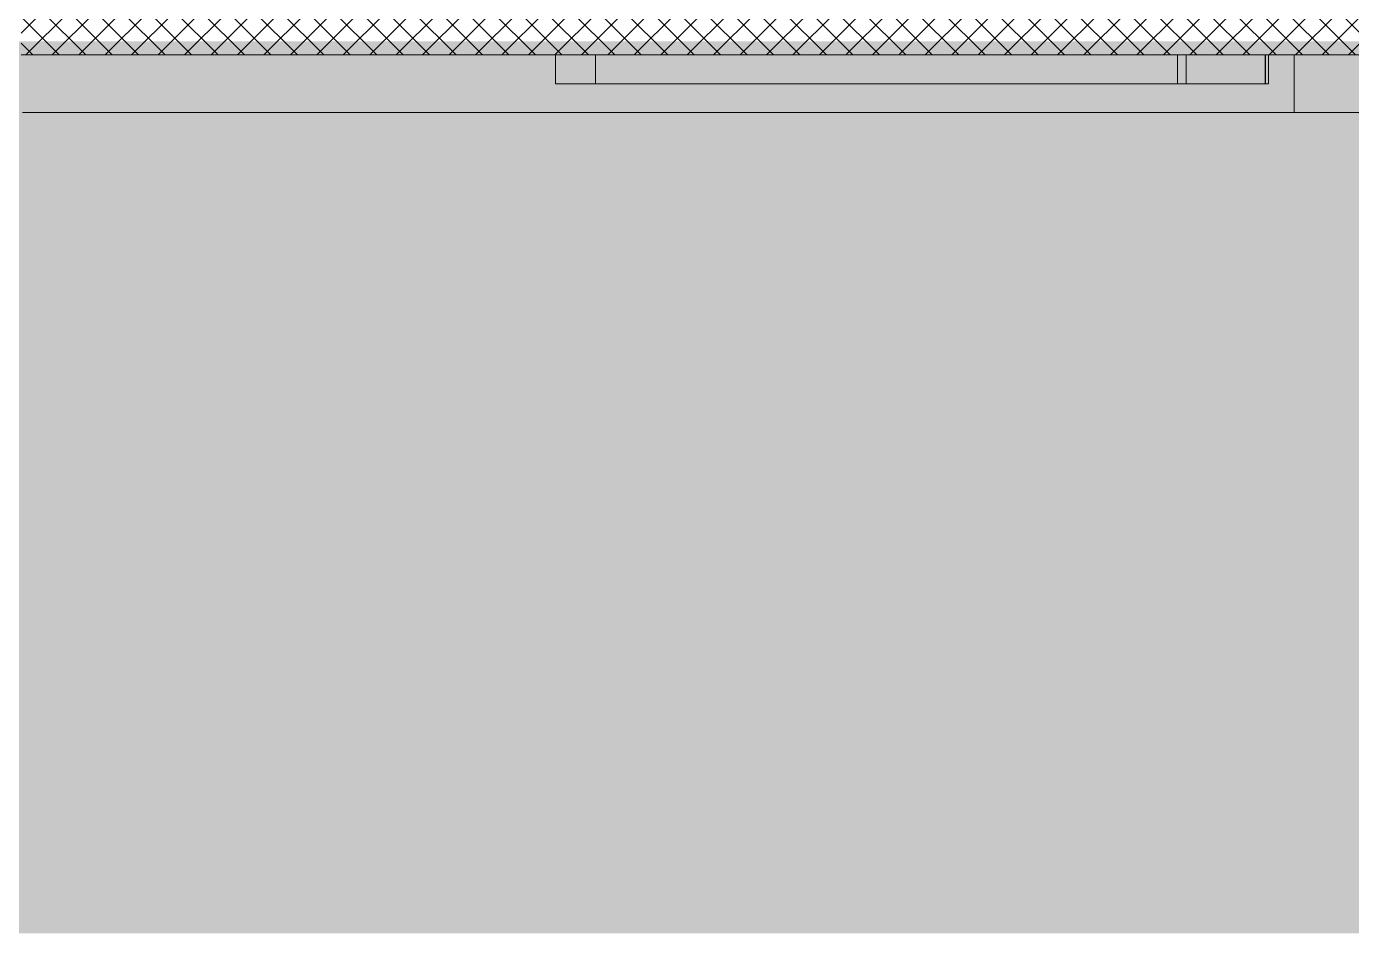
# Model space of a CAD drawing. Header units: millimetres. Extents: x 365175 to 2667127, y -330297 to -162108.
# Drawn here: x 1980840 to 1985444, y -330297 to -327146 of the extents above; entities that cross this region are included whole.
import ezdxf

# ---------------------------------------------------------------- set-up
doc = ezdxf.new("R2010")
doc.units = ezdxf.units.MM
doc.header["$MEASUREMENT"] = 0
doc.layers.add('Sols_ Dalles', color=7, linetype='Continuous')

# ---------------------------------------------------------------- blocks, each defined once
blk = doc.blocks.new('Élément de coupe_809_2', base_point=(2255931.7, -327094.4))
at = {"linetype": 'Continuous', "lineweight": 0, "true_color": 0x000000}
blk.add_hatch(color=18, dxfattribs=at).paths.add_polyline_path([(1985155.7, -327244.4), (1985145.7, -327244.4), (1985145.7, -327344.4), (1985155.7, -327344.4)])
blk.add_hatch(color=18, dxfattribs=at).paths.add_polyline_path([(1985155.7, -327244.4), (1985145.7, -327244.4), (1985145.7, -327344.4), (1985155.7, -327344.4)])
at = {"color": 7, "linetype": 'Continuous', "lineweight": 5}
for p, q in [((1985145.7, -327344.4), (1985145.7, -327244.4)), ((1985155.7, -327344.4), (1985155.7, -327244.4)), ((1985145.7, -327344.4), (1985155.7, -327344.4))]:
    blk.add_line(p, q, dxfattribs=at)
blk = doc.blocks.new('Élément de coupe_844_2', base_point=(2255931.7, -327094.4))
at = {"linetype": 'Continuous', "lineweight": 0, "true_color": 0x000000}
for points in [[(1982678.4, -327244.4), (1982678.4, -327344.4), (1982817.3, -327344.4), (1982817.3, -327244.4)], [(1982678.4, -327244.4), (1982678.4, -327344.4), (1982817.3, -327344.4), (1982817.3, -327244.4)], [(1982817.3, -327344.4), (1984839.5, -327344.4), (1984839.5, -327244.4), (1982817.3, -327244.4)], [(1982817.3, -327344.4), (1984839.5, -327344.4), (1984839.5, -327244.4), (1982817.3, -327244.4)], [(1984869.4, -327244.4), (1984839.5, -327244.4), (1984839.5, -327344.4), (1984869.4, -327344.4)], [(1984869.4, -327244.4), (1984839.5, -327244.4), (1984839.5, -327344.4), (1984869.4, -327344.4)], [(1984869.4, -327344.4), (1985144.3, -327344.4), (1985144.3, -327244.4), (1984869.4, -327244.4)], [(1984869.4, -327344.4), (1985144.3, -327344.4), (1985144.3, -327244.4), (1984869.4, -327244.4)]]:
    blk.add_hatch(color=18, dxfattribs=at).paths.add_polyline_path(points)
at = {"color": 7, "linetype": 'Continuous', "lineweight": 5}
for p, q in [((1982678.4, -327344.4), (1982678.4, -327244.4)), ((1982817.3, -327344.4), (1982817.3, -327244.4)), ((1984839.5, -327344.4), (1984839.5, -327244.4)), ((1984869.4, -327344.4), (1984869.4, -327244.4)), ((1985144.3, -327344.4), (1985144.3, -327244.4)), ((1982678.4, -327344.4), (1982817.3, -327344.4)), ((1982817.3, -327344.4), (1984839.5, -327344.4)), ((1984839.5, -327344.4), (1984869.4, -327344.4)), ((1984869.4, -327344.4), (1985144.3, -327344.4))]:
    blk.add_line(p, q, dxfattribs=at)
blk = doc.blocks.new('Élément de coupe_845_2', base_point=(2255931.7, -327094.4))
at = {"layer": 'Sols_ Dalles', "linetype": 'Continuous', "lineweight": 5, "true_color": 0x252d2a}
h = blk.add_hatch(dxfattribs=at)
h.set_pattern_fill('Bloc_Béton_0002', color=250, style=0, pattern_type=2)
h.set_pattern_definition([(45, (2255931.67, -327094.36), (-45.961939, 45.961939), []), (135, (2255931.67, -327094.36), (45.961939, 45.961939), [])])
h.paths.add_polyline_path([(1980821.3, -327094.4), (1980821.3, -327244.4), (1990244.4, -327244.4), (1990244.4, -327094.4)])
at = {"layer": 'Sols_ Dalles', "color": 211, "linetype": 'Continuous', "lineweight": 5, "true_color": 0xfeaaff}
blk.add_line((1990244.4, -327244.4), (1980821.3, -327244.4), dxfattribs=at)
blk = doc.blocks.new('Élément de coupe_1158_2', base_point=(2255931.7, -327094.4))
at = {"linetype": 'Continuous', "lineweight": 0, "true_color": 0x000000}
for points in [[(1980829.5, -327244.4), (1980825.7, -327244.4), (1980825.7, -327444.4), (1980853.6, -327444.4), (1980853.6, -327244.4)], [(1980829.5, -327244.4), (1980825.7, -327244.4), (1980825.7, -327444.4), (1980853.6, -327444.4), (1980853.6, -327244.4)], [(1980853.6, -327444.4), (1980916.9, -327444.4), (1980916.9, -327244.4), (1980853.6, -327244.4)], [(1980853.6, -327444.4), (1980916.9, -327444.4), (1980916.9, -327244.4), (1980853.6, -327244.4)], [(1980916.9, -327444.4), (1980989.1, -327444.4), (1980989.1, -327244.4), (1980916.9, -327244.4)], [(1980916.9, -327444.4), (1980989.1, -327444.4), (1980989.1, -327244.4), (1980916.9, -327244.4)], [(1980989.1, -327444.4), (1981069.7, -327444.4), (1981069.7, -327244.4), (1980989.1, -327244.4)], [(1980989.1, -327444.4), (1981069.7, -327444.4), (1981069.7, -327244.4), (1980989.1, -327244.4)], [(1981069.7, -327444.4), (1981158.6, -327444.4), (1981158.6, -327244.4), (1981069.7, -327244.4)], [(1981069.7, -327444.4), (1981158.6, -327444.4), (1981158.6, -327244.4), (1981069.7, -327244.4)], [(1981158.6, -327444.4), (1981255.1, -327444.4), (1981255.1, -327244.4), (1981158.6, -327244.4)], [(1981158.6, -327444.4), (1981255.1, -327444.4), (1981255.1, -327244.4), (1981158.6, -327244.4)], [(1981255.1, -327444.4), (1981358.8, -327444.4), (1981358.8, -327244.4), (1981255.1, -327244.4)], [(1981255.1, -327444.4), (1981358.8, -327444.4), (1981358.8, -327244.4), (1981255.1, -327244.4)], [(1981358.8, -327444.4), (1981469.4, -327444.4), (1981469.4, -327244.4), (1981358.8, -327244.4)], [(1981358.8, -327444.4), (1981469.4, -327444.4), (1981469.4, -327244.4), (1981358.8, -327244.4)], [(1981469.4, -327444.4), (1981586.1, -327444.4), (1981586.1, -327244.4), (1981469.4, -327244.4)], [(1981469.4, -327444.4), (1981586.1, -327444.4), (1981586.1, -327244.4), (1981469.4, -327244.4)], [(1981586.1, -327444.4), (1981708.5, -327444.4), (1981708.5, -327244.4), (1981586.1, -327244.4)], [(1981586.1, -327444.4), (1981708.5, -327444.4), (1981708.5, -327244.4), (1981586.1, -327244.4)], [(1981708.5, -327444.4), (1981836.1, -327444.4), (1981836.1, -327244.4), (1981708.5, -327244.4)], [(1981708.5, -327444.4), (1981836.1, -327444.4), (1981836.1, -327244.4), (1981708.5, -327244.4)], [(1981836.1, -327444.4), (1981968.1, -327444.4), (1981968.1, -327244.4), (1981836.1, -327244.4)], [(1981836.1, -327444.4), (1981968.1, -327444.4), (1981968.1, -327244.4), (1981836.1, -327244.4)], [(1981968.1, -327444.4), (1982103.9, -327444.4), (1982103.9, -327244.4), (1981968.1, -327244.4)], [(1981968.1, -327444.4), (1982103.9, -327444.4), (1982103.9, -327244.4), (1981968.1, -327244.4)], [(1982103.9, -327444.4), (1982243, -327444.4), (1982243, -327244.4), (1982103.9, -327244.4)], [(1982103.9, -327444.4), (1982243, -327444.4), (1982243, -327244.4), (1982103.9, -327244.4)], [(1982243, -327444.4), (1982384.6, -327444.4), (1982384.6, -327244.4), (1982243, -327244.4)], [(1982243, -327444.4), (1982384.6, -327444.4), (1982384.6, -327244.4), (1982243, -327244.4)], [(1982384.6, -327444.4), (1982456.3, -327444.4), (1982456.3, -327244.4), (1982384.6, -327244.4)], [(1982384.6, -327444.4), (1982456.3, -327444.4), (1982456.3, -327244.4), (1982384.6, -327244.4)], [(1982456.3, -327444.4), (1982541.4, -327444.4), (1982541.4, -327244.4), (1982456.3, -327244.4)], [(1982456.3, -327444.4), (1982541.4, -327444.4), (1982541.4, -327244.4), (1982456.3, -327244.4)], [(1982541.4, -327444.4), (1982602.3, -327444.4), (1982602.3, -327244.4), (1982541.4, -327244.4)], [(1982541.4, -327444.4), (1982602.3, -327444.4), (1982602.3, -327244.4), (1982541.4, -327244.4)], [(1982602.3, -327244.4), (1982602.3, -327444.4), (1985244.4, -327444.4), (1985244.4, -327244.4), (1985155.7, -327244.4), (1985155.7, -327344.4), (1985145.7, -327344.4), (1985145.7, -327244.4), (1985144.3, -327244.4), (1985144.3, -327344.4), (1982678.4, -327344.4), (1982678.4, -327244.4)], [(1982602.3, -327244.4), (1982602.3, -327444.4), (1985244.4, -327444.4), (1985244.4, -327244.4), (1985155.7, -327244.4), (1985155.7, -327344.4), (1985145.7, -327344.4), (1985145.7, -327244.4), (1985144.3, -327244.4), (1985144.3, -327344.4), (1982678.4, -327344.4), (1982678.4, -327244.4)], [(1985244.4, -327244.4), (1985244.4, -327444.4), (1990244.4, -327444.4), (1990244.4, -327244.4)], [(1985244.4, -327244.4), (1985244.4, -327444.4), (1990244.4, -327444.4), (1990244.4, -327244.4)]]:
    blk.add_hatch(color=18, dxfattribs=at).paths.add_polyline_path(points)
at = {"color": 9, "linetype": 'Continuous', "lineweight": 5}
for p, q in [((1985244.4, -327444.4), (1985244.4, -327244.4)), ((1980825.7, -327444.4), (1980853.6, -327444.4)), ((1980853.6, -327444.4), (1980916.9, -327444.4)), ((1980916.9, -327444.4), (1980989.1, -327444.4)), ((1980989.1, -327444.4), (1981069.7, -327444.4)), ((1981069.7, -327444.4), (1981158.6, -327444.4)), ((1981158.6, -327444.4), (1981255.1, -327444.4)), ((1981255.1, -327444.4), (1981358.8, -327444.4)), ((1981358.8, -327444.4), (1981469.4, -327444.4)), ((1981469.4, -327444.4), (1981586.1, -327444.4)), ((1981586.1, -327444.4), (1981708.5, -327444.4)), ((1981708.5, -327444.4), (1981836.1, -327444.4)), ((1981836.1, -327444.4), (1981968.1, -327444.4)), ((1981968.1, -327444.4), (1982103.9, -327444.4)), ((1982103.9, -327444.4), (1982243, -327444.4)), ((1982243, -327444.4), (1982384.6, -327444.4)), ((1982384.6, -327444.4), (1982456.3, -327444.4)), ((1982456.3, -327444.4), (1982541.4, -327444.4)), ((1982541.4, -327444.4), (1982602.3, -327444.4)), ((1982602.3, -327444.4), (1985244.4, -327444.4)), ((1985244.4, -327444.4), (1990244.4, -327444.4))]:
    blk.add_line(p, q, dxfattribs=at)

msp = doc.modelspace()

# ---------------------------------------------------------------- block references
at = {"lineweight": 0}
for name in ['Élément de coupe_844_2', 'Élément de coupe_809_2']:
    msp.add_blockref(name, (2255931.67, -327094.361), dxfattribs=at)
at = {"layer": 'Sols_ Dalles', "lineweight": 0}
msp.add_blockref('Élément de coupe_845_2', (2255931.67, -327094.361), dxfattribs=at)

# ---------------------------------------------------------------- next in the draw order: block references
at = {"lineweight": 0}
msp.add_blockref('Élément de coupe_1158_2', (2255931.67, -327094.361), dxfattribs=at)

# ---------------------------------------------------------------- next in the draw order: hatches: boundary and pattern name
at = {"linetype": 'Continuous', "lineweight": 5}
for color, points in [(255, [(1966595.265, -327196.824), (2092724.34, -327196.824), (2092724.34, -330296.824), (1966595.265, -330296.824)]), (7, [(1977753.163, -327196.824), (2095182.772, -327196.824), (2095182.772, -327396.824), (1977753.163, -327396.824)])]:
    msp.add_hatch(color=color, dxfattribs=at).paths.add_polyline_path(points)

doc.saveas('drawing.dxf')
